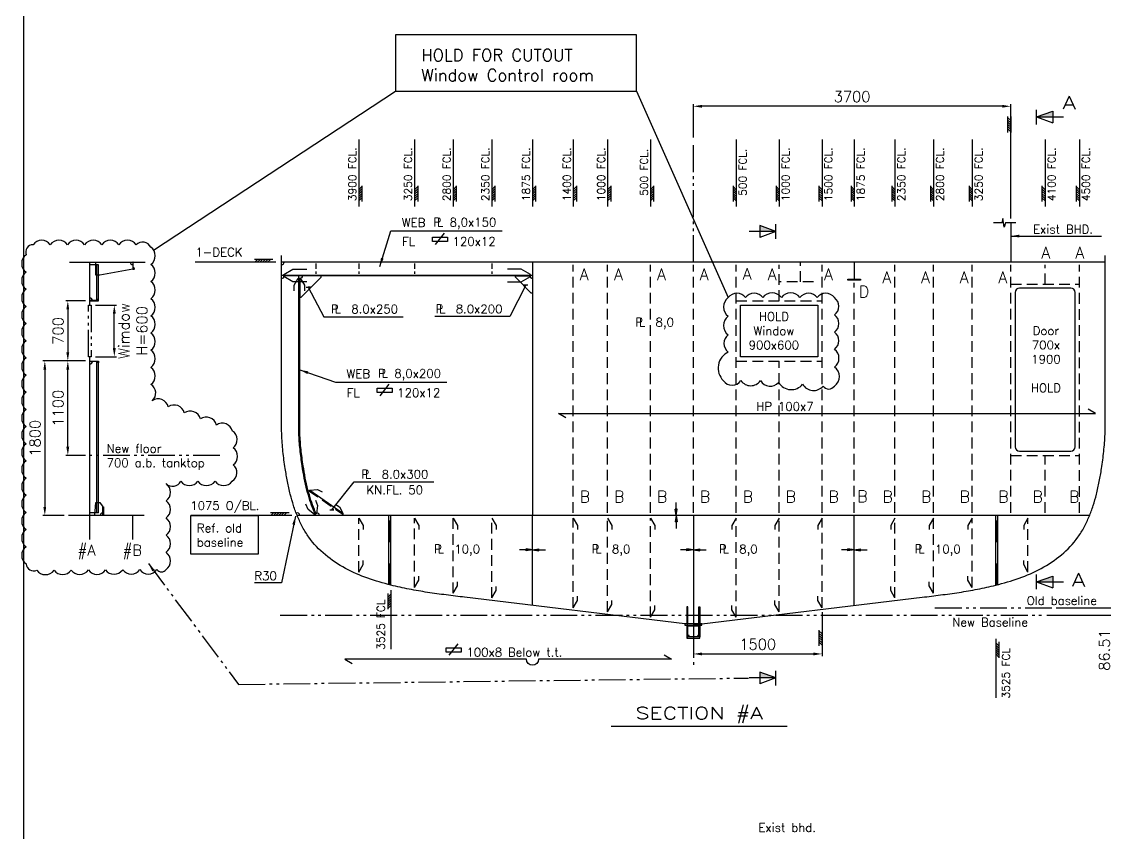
# Model space of a CAD drawing. Extents: x -86245 to 167090, y -69122 to 55245.
# Drawn here: x -22 to 12609, y 14501 to 23957 of the extents above; entities that cross this region are included whole.
import ezdxf
from ezdxf.enums import TextEntityAlignment as Align

# ---------------------------------------------------------------- set-up
doc = ezdxf.new("R2010")
doc.units = 0
doc.header["$LTSCALE"] = 250
for name, pattern in [('DASHED', [0.75, 0.5, -0.25]), ('JERNB', [2, 1, -1]), ('PHANTOM', [2.1, 1.25, -0.2, 0.125, -0.2, 0.125, -0.2]), ('PHANTOM2', [1.25, 0.625, -0.125, 0.125, -0.125, 0.125, -0.125])]:
    doc.linetypes.add(name, pattern=pattern)
doc.layers.get('0').update_dxf_attribs({"linetype": 'CONTINUOUS'})
doc.layers.get('DEFPOINTS').update_dxf_attribs({"linetype": 'CONTINUOUS'})
for name, color, linetype in [('LASTLUKE', 1, 'CONTINUOUS'), ('Ramme', 7, 'CONTINUOUS'), ('S0CO1', 1, 'CONTINUOUS'), ('S0CO2', 2, 'CONTINUOUS'), ('S0CO5', 4, 'CONTINUOUS'), ('S0DA1', 1, 'DASHED'), ('S0DA2', 2, 'DASHED'), ('S0DA3', 3, 'DASHED'), ('S0DIM', 2, 'CONTINUOUS'), ('S0PH1', 1, 'PHANTOM'), ('S0PH2', 2, 'PHANTOM'), ('S0TX2', 2, 'CONTINUOUS'), ('S0TX4', 4, 'CONTINUOUS')]:
    doc.layers.add(name, color=color, linetype=linetype)
doc.styles.add('18', font='romans', dxfattribs={"height": 180})
doc.styles.add('ROMANS', font='romans.shx', dxfattribs={"height": 125})
doc.dimstyles.new('ORGINAL', dxfattribs={"dimscale": 50, "dimtxt": 2, "dimasz": 2, "dimexe": 0.5, "dimexo": 1, "dimgap": 1, "dimtad": 1, "dimdsep": 46, "dimtxsty": 'ROMANS', "dimcen": 0, "dimclrd": 1, "dimclre": 1, "dimclrt": 2, "dimadec": 0, "dimazin": 0, "dimtfac": 1, "dimtmove": 2, "dimatfit": 3, "dimfxl": 1, "dimtvp": 100, "dimtolj": 1, "dimarcsym": 0})
doc.dimstyles.get("Standard").update_dxf_attribs({"dimscale": 50, "dimtxt": 125, "dimasz": 2, "dimexe": 0.5, "dimexo": 1, "dimgap": 1, "dimtad": 1, "dimdsep": 46, "dimtxsty": 'ROMANS', "dimcen": 1.5, "dimclrd": 1, "dimclre": 1, "dimclrt": 2, "dimazin": 2, "dimtfac": 1, "dimtmove": 2, "dimatfit": 3, "dimfxl": 1, "dimtvp": 100, "dimtolj": 1, "dimarcsym": 0})

# ---------------------------------------------------------------- blocks, each defined once
blk = doc.blocks.new('ST10011')
at = {"layer": 'S0CO1'}
for p, q in [((4.24, 0.65), (-0.08, 0.65)), ((0, 0), (0.65, 0.65)), ((0.6, 0), (1.25, 0.65)), ((1.2, 0), (1.85, 0.65)), ((1.8, 0), (2.45, 0.65)), ((2.4, 0), (3.05, 0.65)), ((3, 0), (3.65, 0.65))]:
    blk.add_line(p, q, dxfattribs=at)
blk = doc.blocks.new('ST10005')
at = {"color": 1}
for p, q in [((0, 0), (2, 0.32)), ((0, 0), (2, -0.32)), ((0, 0), (4, 0)), ((2, 0.32), (2, -0.32))]:
    blk.add_line(p, q, dxfattribs=at)
blk.add_solid([(0, 0), (2, 0.32), (0, 0), (2, -0.32)], dxfattribs=at)
blk = doc.blocks.new('A$C60C17CDB')
at = {"layer": 'S0CO1', "yscale": 37.5, "zscale": 37.5, "rotation": 180}
for xscale in [37.5, -37.5]:
    blk.add_blockref('ST10005', (0, 0), dxfattribs=dict(at, xscale=xscale))
blk = doc.blocks.new('*X7')
at = {"color": 0}
for p, q in [((13410, 17177), (13450, 17217)), ((13439, 17177), (13479, 17217)), ((13467, 17177), (13507, 17217)), ((13495, 17177), (13535, 17217)), ((13523, 17177), (13563, 17217)), ((13552, 17177), (13592, 17217))]:
    blk.add_line(p, q, dxfattribs=at)
blk = doc.blocks.new('TYKK')
at = {"layer": 'S0CO1'}
for p, q in [((-2.04, 0.82), (2.04, 0.82)), ((-2.04, 0), (2.04, 0))]:
    blk.add_line(p, q, dxfattribs=at)
at = {"layer": 'S0CO1', "xscale": 0.0204, "yscale": 0.0204, "zscale": 0.0204}
blk.add_blockref('*X7', (-275.41, -350.41), dxfattribs=at)
blk = doc.blocks.new('*D61')
at = {"layer": 'DEFPOINTS', "color": 0, "transparency": 16777216}
for p in [(7807, 22972), (7807, 22557), (11507, 21613)]:
    blk.add_point(p, dxfattribs=at)
at = {"layer": 'S0CO1', "color": 1, "lineweight": -2, "transparency": 16777216}
for p, q in [((7807, 22607), (7807, 22997)), ((11507, 21663), (11507, 22997)), ((11407, 22972), (7907, 22972))]:
    blk.add_line(p, q, dxfattribs=at)
at = {"layer": 'S0CO1', "color": 1, "transparency": 16777216}
for points in [[(7907, 22988), (7907, 22955), (7807, 22972)], [(11407, 22988), (11407, 22955), (11507, 22972)]]:
    blk.add_solid(points, dxfattribs=at)
at = {"layer": 'S0CO1', "color": 2, "transparency": 16777216, "insert": (9657, 23084), "char_height": 125, "attachment_point": 5, "style": 'ROMANS'}
blk.add_mtext('\\A1;3700', dxfattribs=at)
blk = doc.blocks.new('PLDIM2')
at = {"layer": 'S0TX2', "style": 'ROMANS'}
for s, p in [('P', (-19, 0)), ('L', (23, 0))]:
    blk.add_text(s, height=100, dxfattribs=at).set_placement(p)
blk.add_attdef('XX.X', (168, -1), '', height=100, dxfattribs=at)
blk = doc.blocks.new('asdasd')
at = {"layer": 'S0TX2', "color": 1}
for p, q in [((-2190, -380), (-2190, -245)), ((-2190, -245), (-1718, -245)), ((-2097, -477), (-1815, -119)), ((-1718, -245), (-1718, -380)), ((-1718, -380), (-2190, -380))]:
    blk.add_line(p, q, dxfattribs=at)
at = {"layer": 'S0TX2', "style": 'ROMANS'}
for s, p in [('WEB', (-2784, 210)), ('FL', (-2943, -388))]:
    blk.add_text(s, height=270, dxfattribs=at).set_placement(p, align=Align.MIDDLE)
for s, p in [('P', (-2160, 91)), ('L', (-2047, 91))]:
    blk.add_text(s, height=270, dxfattribs=at).set_placement(p)
for tag, p in [('XX.X', (-1654, 86)), ('FL.ST.', (-1559, -518))]:
    blk.add_attdef(tag, p, '', height=270, dxfattribs=at)
blk = doc.blocks.new('FLST-2')
at = {"layer": 'S0TX2', "color": 1}
for p, q in [((-256, 101), (-256, 151)), ((-256, 151), (-81, 151)), ((-222, 65), (-117, 198)), ((-81, 151), (-81, 101)), ((-81, 101), (-256, 101))]:
    blk.add_line(p, q, dxfattribs=at)
at = {"layer": 'S0TX2', "style": 'ROMANS'}
blk.add_attdef('FL.ST', (-20, 50), '', height=100, dxfattribs=at)
blk = doc.blocks.new('LLL')
at = {"layer": 'S0PH2'}
for p, q in [((42, 113), (42, 431)), ((110, 301), (-27, 301)), ((42, 113), (-27, 301)), ((42, 113), (110, 301)), ((-44, 113), (127, 113))]:
    blk.add_line(p, q, dxfattribs=at)
blk.add_solid([(110, 301), (42, 113), (110, 301), (42, 301)], dxfattribs=at)
blk = doc.blocks.new('KJØL')
at = {"layer": 'S0CO1'}
blk.add_line((-65, -20), (65, -20), dxfattribs=at)
for points in [[(-75, 0), (-65, 0), (-65, 200), (-75, 200)], [(75, 0), (65, 0), (65, 200), (75, 200)]]:
    blk.add_lwpolyline(points, close=True, dxfattribs=at)
for centre, start, end in [((-65, -150), 0, 90), ((65, -150), 90, 180)]:
    blk.add_arc(centre, 20, start, end, dxfattribs=at)
at = {"layer": 'S0CO2'}
for points in [[(-100, -15), (100, -15), (100, 0), (-100, 0)], [(-75, -150), (-65, -150), (-65, -15), (-75, -15)], [(75, -150), (65, -150), (65, -15), (75, -15)], [(-75, -165), (75, -165), (75, -150), (-75, -150)]]:
    blk.add_lwpolyline(points, close=True, dxfattribs=at)
blk = doc.blocks.new('HP80x7')
at = {"color": 0, "linetype": 'ByBlock'}
blk.add_lwpolyline([(17, -80, 0.773344), (19, -73), (8, -66, -0.267949), (6, -63), (6, 0), (0, 0), (0, -80), (17, -80)], format="xyb", dxfattribs=at)
blk = doc.blocks.new('*D90')
at = {"layer": 'DEFPOINTS', "color": 0, "transparency": 16777216}
for p in [(516, 20004), (773, 20004), (773, 18904)]:
    blk.add_point(p, dxfattribs=at)
at = {"layer": 'S0CO1', "color": 1, "lineweight": -2, "transparency": 16777216}
for p, q in [((723, 20004), (491, 20004)), ((516, 19004), (516, 19904)), ((723, 18904), (491, 18904))]:
    blk.add_line(p, q, dxfattribs=at)
at = {"layer": 'S0CO1', "color": 1, "transparency": 16777216}
for points in [[(499, 19904), (532, 19904), (516, 20004)], [(499, 19004), (532, 19004), (516, 18904)]]:
    blk.add_solid(points, dxfattribs=at)
at = {"layer": 'S0CO1', "color": 2, "transparency": 16777216, "insert": (403, 19454), "char_height": 125, "attachment_point": 5, "rotation": 90, "style": 'ROMANS'}
blk.add_mtext('\\A1;1100', dxfattribs=at)
blk = doc.blocks.new('A$C3B16171B')
at = {"color": 0, "linetype": 'ByBlock'}
blk.add_lwpolyline([(100, -17, -0.773344), (93, -19), (86, -8, 0.267949), (83, -6), (0, -6), (0, 0), (100, 0), (100, -17)], format="xyb", dxfattribs=at)
blk = doc.blocks.new('*D92')
at = {"layer": 'DEFPOINTS', "color": 0, "transparency": 16777216}
for p in [(773, 20704), (516, 20004), (773, 20004)]:
    blk.add_point(p, dxfattribs=at)
at = {"layer": 'S0CO1', "color": 1, "lineweight": -2, "transparency": 16777216}
for p, q in [((723, 20704), (491, 20704)), ((516, 20604), (516, 20104)), ((723, 20004), (491, 20004))]:
    blk.add_line(p, q, dxfattribs=at)
at = {"layer": 'S0CO1', "color": 1, "transparency": 16777216}
for points in [[(499, 20604), (532, 20604), (516, 20704)], [(499, 20104), (532, 20104), (516, 20004)]]:
    blk.add_solid(points, dxfattribs=at)
at = {"layer": 'S0CO1', "color": 2, "transparency": 16777216, "insert": (403, 20354), "char_height": 125, "attachment_point": 5, "rotation": 90, "style": 'ROMANS'}
blk.add_mtext('\\A1;700', dxfattribs=at)
blk = doc.blocks.new('*D93')
at = {"layer": 'DEFPOINTS', "color": 0, "transparency": 16777216}
for p in [(607, 20004), (248, 18204), (523, 18204)]:
    blk.add_point(p, dxfattribs=at)
at = {"layer": 'S0CO1', "color": 1, "lineweight": -2, "transparency": 16777216}
for p, q in [((557, 20004), (223, 20004)), ((248, 19904), (248, 18304)), ((473, 18204), (223, 18204))]:
    blk.add_line(p, q, dxfattribs=at)
at = {"layer": 'S0CO1', "color": 1, "transparency": 16777216}
for points in [[(231, 19904), (264, 19904), (248, 20004)], [(231, 18304), (264, 18304), (248, 18204)]]:
    blk.add_solid(points, dxfattribs=at)
at = {"layer": 'S0CO1', "color": 2, "transparency": 16777216, "insert": (135, 19104), "char_height": 125, "attachment_point": 5, "rotation": 90, "style": 'ROMANS'}
blk.add_mtext('\\A1;1800', dxfattribs=at)
blk = doc.blocks.new('*D94')
at = {"layer": 'DEFPOINTS', "color": 0, "transparency": 16777216}
for p in [(788, 20654), (1058, 20654), (788, 20054)]:
    blk.add_point(p, dxfattribs=at)
at = {"layer": 'S0CO1', "color": 1, "lineweight": -2, "transparency": 16777216}
for p, q in [((838, 20654), (1083, 20654)), ((1058, 20154), (1058, 20554)), ((838, 20054), (1083, 20054))]:
    blk.add_line(p, q, dxfattribs=at)
at = {"layer": 'S0CO1', "color": 1, "transparency": 16777216}
for points in [[(1041, 20554), (1075, 20554), (1058, 20654)], [(1041, 20154), (1075, 20154), (1058, 20054)]]:
    blk.add_solid(points, dxfattribs=at)
at = {"layer": 'S0CO1', "color": 2, "transparency": 16777216, "insert": (1275, 20354), "char_height": 125, "attachment_point": 5, "rotation": 90, "style": 'ROMANS'}
blk.add_mtext('\\A1;Wimdow\\PH=600', dxfattribs=at)
blk = doc.blocks.new('*D97')
at = {"layer": 'DEFPOINTS', "color": 0, "transparency": 16777216}
for p in [(11995, 17129), (11876, 17042), (12735, 17042)]:
    blk.add_point(p, dxfattribs=at)
at = {"layer": 'S0CO1', "color": 1, "lineweight": -2, "transparency": 16777216}
for p, q in [((12735, 17229), (12735, 17329)), ((12045, 17129), (12760, 17129)), ((12735, 17129), (12735, 17042)), ((11926, 17042), (12760, 17042)), ((12735, 16942), (12735, 16842))]:
    blk.add_line(p, q, dxfattribs=at)
at = {"layer": 'S0CO1', "color": 1, "transparency": 16777216}
for points in [[(12719, 17229), (12752, 17229), (12735, 17129)], [(12719, 16942), (12752, 16942), (12735, 17042)]]:
    blk.add_solid(points, dxfattribs=at)
at = {"layer": 'S0CO1', "color": 2, "transparency": 16777216, "insert": (12599, 16636), "char_height": 125, "attachment_point": 5, "rotation": 90, "style": 'ROMANS'}
blk.add_mtext('\\A1;86.51', dxfattribs=at)
blk = doc.blocks.new('*D123')
at = {"layer": 'DEFPOINTS', "color": 0, "transparency": 16777216}
for p in [(13204, 21156), (12407, 17042), (13157, 17042)]:
    blk.add_point(p, dxfattribs=at)
at = {"layer": 'S0CO1', "color": 1, "lineweight": -2, "transparency": 16777216}
for p, q in [((13154, 21156), (13132, 21156)), ((13157, 21056), (13157, 17142)), ((12457, 17042), (13182, 17042))]:
    blk.add_line(p, q, dxfattribs=at)
at = {"layer": 'S0CO1', "color": 1, "transparency": 16777216}
for points in [[(13140, 21056), (13173, 21056), (13157, 21156)], [(13140, 17142), (13173, 17142), (13157, 17042)]]:
    blk.add_solid(points, dxfattribs=at)
at = {"layer": 'S0CO1', "color": 2, "transparency": 16777216, "insert": (13044, 19099), "char_height": 125, "attachment_point": 5, "rotation": 90, "style": 'ROMANS'}
blk.add_mtext('\\A1;4113.5', dxfattribs=at)
blk = doc.blocks.new('*D134')
at = {"layer": 'DEFPOINTS', "color": 0, "transparency": 16777216}
for p in [(9307, 17128), (7807, 16681), (9307, 16591)]:
    blk.add_point(p, dxfattribs=at)
at = {"layer": 'S0CO1', "color": 1, "lineweight": -2, "transparency": 16777216}
for p, q in [((9307, 17078), (9307, 16566)), ((7807, 16631), (7807, 16566)), ((7907, 16591), (9207, 16591))]:
    blk.add_line(p, q, dxfattribs=at)
at = {"layer": 'S0CO1', "color": 1, "transparency": 16777216}
for points in [[(7907, 16607), (7907, 16574), (7807, 16591)], [(9207, 16607), (9207, 16574), (9307, 16591)]]:
    blk.add_solid(points, dxfattribs=at)
at = {"layer": 'S0CO1', "color": 2, "transparency": 16777216, "insert": (8557, 16703), "char_height": 125, "attachment_point": 5, "style": 'ROMANS'}
blk.add_mtext('\\A1;1500', dxfattribs=at)

msp = doc.modelspace()

# ---------------------------------------------------------------- linework, layer by layer
msp.add_lwpolyline([(4335.351, 23147.989), (7145.53, 23147.989), (7145.53, 23805.486), (4335.351, 23805.486)], close=True)
msp.add_lwpolyline([(1516.479, 21294.747), (4335.351, 23147.989), (7145.53, 23147.989), (8214.444, 20741.924)])
msp.add_lwpolyline([(1661.095, 17574.812, 0.52056705), (1661.095, 17774.812, 0.52056705), (1661.095, 17974.812, 0.52056705), (1661.095, 18174.812, 0.52056705), (1661.095, 18374.812, 0.52056705), (1661.095, 18574.812, 0.52056705), (1832.004, 18603.903, 0.52056705), (2032.004, 18603.903, 0.52056705), (2232.004, 18603.903, 0.52056705), (2432.004, 18603.903, 0.52056705), (2443.033, 18792.874, 0.52056705), (2443.033, 18992.874, 0.52056705), (2434.938, 19187.284, 0.52056705), (2247.908, 19258.134, 0.52056705), (2060.878, 19328.984, 0.52056705), (1873.848, 19399.834, 0.52056705), (1686.818, 19470.684, 0.52056705), (1499.788, 19541.534, 0.52056705), (1483.03, 19729.963, 0.52056705), (1483.03, 19929.963, 0.52056705), (1483.03, 20129.963, 0.52056705), (1483.03, 20329.963, 0.52056705), (1483.03, 20529.963, 0.52056705), (1483.03, 20729.963, 0.52056705), (1483.03, 20929.963, 0.52056705), (1483.03, 21129.963, 0.52056705), (1483.03, 21329.963, 0.52056705), (1311.531, 21358.464, 0.52056705), (1111.531, 21358.464, 0.52056705), (911.531, 21358.464, 0.52056705), (711.531, 21358.464, 0.52056705), (511.531, 21358.464, 0.52056705), (311.531, 21358.464, 0.52056705), (111.531, 21358.464, 0.52056705), (30.057, 21239.938, 0.52056705), (30.057, 21039.938, 0.52056705), (30.057, 20839.938, 0.52056705), (30.057, 20639.938, 0.52056705), (30.057, 20439.938, 0.52056705), (30.057, 20239.938, 0.52056705), (30.057, 20039.938, 0.52056705), (30.057, 19839.938, 0.52056705), (30.057, 19639.938, 0.52056705), (30.057, 19439.938, 0.52056705), (30.057, 19239.938, 0.52056705), (30.057, 19039.938, 0.52056705), (30.057, 18839.938, 0.52056705), (30.057, 18639.938, 0.52056705), (30.057, 18439.938, 0.52056705), (30.057, 18239.938, 0.52056705), (30.057, 18039.938, 0.52056705), (30.057, 17839.938, 0.52056705), (30.057, 17639.938, 0.52056705), (155.232, 17565.859, 0.52056705), (355.228, 17567.048, 0.52056705), (555.225, 17568.237, 0.52056705), (755.221, 17569.426, 0.52056705), (955.217, 17570.615, 0.52056705), (1155.214, 17571.804, 0.52056705), (1355.21, 17572.993, 0.52056705), (1555.207, 17574.182, 0.52056705), (1661.095, 17574.812, 0.52056705)], format="xyb")
msp.add_lwpolyline([(8156.309, 19775.351, 0.52056705), (8362.423, 19775.351, 0.52056705), (8362.423, 19775.351, 0.52056705), (8589.676, 19775.351, 0.52056705), (8589.676, 19775.351, 0.52056705), (8801.075, 19754.224, 0.52056705), (8801.075, 19754.224, 0.52056705), (9081.178, 19733.096, 0.52056705), (9081.178, 19733.096, 0.52056705), (9319.001, 19711.969, 0.52056705), (9319.001, 19711.969, 0.52056705), (9451.125, 19711.969, 0.52056705), (9451.125, 19933.805, 0.52056705), (9451.125, 19933.805, 0.52056705), (9451.125, 20139.796, 0.52056705), (9451.125, 20139.796, 0.52056705), (9451.125, 20340.505, 0.52056705), (9451.125, 20340.505, 0.52056705), (9451.125, 20541.214, 0.52056705), (9451.125, 20541.214, 0.52056705), (9451.125, 20741.924, 0.52056705), (9451.125, 20741.924, 0.52056705), (9250.297, 20741.924, 0.52056705), (9250.297, 20741.924, 0.52056705), (9049.468, 20741.924, 0.52056705), (9049.468, 20741.924, 0.52056705), (8832.784, 20741.924, 0.52056705), (8832.784, 20741.924, 0.52056705), (8616.101, 20741.924, 0.52056705), (8616.101, 20741.924, 0.52056705), (8415.272, 20741.924, 0.52056705), (8415.272, 20741.924, 0.52056705), (8214.444, 20741.924, 0.52056705), (8214.444, 20741.924, 0.52056705), (8214.444, 20525.369, 0.52056705), (8214.444, 20525.369, 0.52056705), (8214.444, 20308.815, 0.52056705), (8214.444, 20308.815, 0.52056705), (8214.444, 20108.105, 0.52056705), (8214.444, 20108.105, 0.52056705)], format="xyb", close=True)
at = {"layer": 'Ramme', "color": 6}
msp.add_lwpolyline([(0, 0), (41450, 0), (41450, 29100), (0, 29100)], close=True, dxfattribs=at)
at = {"layer": 'S0CO1'}
for p, q in [((872.531, 21125.73), (772.531, 21125.73)), ((842.531, 21125.73), (842.531, 21155.73)), ((3007.274, 21005.73), (5932.274, 21005.73)), ((5907.274, 20995.73), (3032.274, 20995.73)), ((3335.886, 18497.628), (3720.798, 18229.281)), ((872.531, 18233.739), (772.531, 18233.739)), ((4258.274, 17397.751), (4258.274, 18203.739)), ((4282.274, 17391.676), (4282.274, 18203.739)), ((11332.274, 17391.676), (11332.274, 18203.739)), ((11356.274, 17397.751), (11356.274, 18203.739))]:
    msp.add_line(p, q, dxfattribs=at)
at = {"layer": 'S0CO1', "color": 3, "linetype": 'JERNB'}
for p, q in [((4270.274, 17394.688), (4270.274, 18203.739)), ((11344.274, 17394.688), (11344.274, 18203.739))]:
    msp.add_line(p, q, dxfattribs=at)
at = {"layer": 'S0CO1'}
for points in [[(871.616, 21005.73), (842.531, 21005.73), (842.531, 21125.73)], [(1272.531, 21075.73), (887.531, 21005.73), (872.531, 21005.73)], [(3153.28, 20821.111), (3153.277, 20888.454), (3200.774, 20970.729), (3225.774, 20970.73), (3273.277, 20888.459), (3273.28, 20821.116)], [(3319.212, 18486.016), (3335.886, 18497.628), (3426.894, 18505.68), (3479.803, 18481.299)], [(3401.532, 18382.258), (3427.638, 18320.18), (3415.746, 18225.928), (3392.701, 18216.236), (3317.022, 18273.662), (3290.916, 18335.739)], [(3641.455, 18330.883), (3681.136, 18306.024), (3720.798, 18229.281), (3720.798, 18203.739)], [(3907.274, 18173.739), (3957.274, 18087.136), (3957.274, 18038.979)], [(4557.274, 18173.739), (4607.274, 18087.136), (4607.274, 18038.979)], [(5007.274, 18173.739), (5057.274, 18087.136), (5057.274, 18038.979)], [(5457.274, 18173.739), (5507.274, 18087.136), (5507.274, 18038.979)], [(6407.274, 18173.739), (6457.274, 18087.136), (6457.274, 18038.979)], [(6807.274, 18173.739), (6857.274, 18087.136), (6857.274, 18038.979)], [(7307.274, 18173.739), (7357.274, 18087.136), (7357.274, 18038.979)], [(8307.274, 18173.739), (8257.274, 18087.136), (8257.274, 18038.979)], [(8807.274, 18173.739), (8757.274, 18087.136), (8757.274, 18038.979)], [(9307.274, 18173.739), (9257.274, 18087.136), (9257.274, 18038.979)], [(10157.274, 18173.739), (10107.274, 18087.136), (10107.274, 18038.979)], [(10607.274, 18173.739), (10557.274, 18087.136), (10557.274, 18038.979)], [(11057.274, 18173.739), (11007.274, 18087.136), (11007.274, 18038.979)], [(11707.274, 18173.739), (11657.274, 18087.136), (11657.274, 18038.979)], [(3907.274, 17545.207), (3957.274, 17631.809), (3957.274, 17679.967)], [(11707.274, 17545.207), (11657.274, 17631.809), (11657.274, 17679.967)], [(4557.274, 17363.974), (4607.274, 17450.577), (4607.274, 17498.734)], [(5007.274, 17297.787), (5057.274, 17384.39), (5057.274, 17432.548)], [(10607.274, 17297.787), (10557.274, 17384.39), (10557.274, 17432.548)], [(11057.274, 17363.974), (11007.274, 17450.577), (11007.274, 17498.734)], [(5457.274, 17243.001), (5507.274, 17329.603), (5507.274, 17377.761)], [(10157.274, 17243.001), (10107.274, 17329.603), (10107.274, 17377.761)], [(6407.274, 17127.893), (6457.274, 17214.496), (6457.274, 17262.653)], [(6807.274, 17079.427), (6857.274, 17166.029), (6857.274, 17214.187)], [(8807.274, 17079.427), (8757.274, 17166.029), (8757.274, 17214.187)], [(9307.274, 17127.893), (9257.274, 17214.496), (9257.274, 17262.653)], [(7307.274, 17018.843), (7357.274, 17105.446), (7357.274, 17153.604)], [(8307.274, 17018.843), (8257.274, 17105.446), (8257.274, 17153.604)]]:
    msp.add_lwpolyline(points, dxfattribs=at)
at = {"layer": 'S0CO1', "flags": 128}
for points in [[(852.531, 20709.739), (852.531, 21125.73)], [(872.531, 20720.678), (872.531, 21125.73)], [(852.531, 18233.739), (852.531, 19997.739)], [(872.531, 18233.739), (872.531, 19986.799)]]:
    msp.add_lwpolyline(points, dxfattribs=at)
at = {"layer": 'S0CO1'}
for points in [[(3407.428, 18203.739, -0.014992095), (3378.581, 18267.609, -0.021649), (3337.459, 18379.934, -0.014929), (3303.184, 18500.129, -0.014426), (3272.447, 18638.171, -0.009034), (3247.479, 18781.749, -0.011788), (3222.527, 18971.804, -0.017592), (3209.112, 19158.368, -0.005806), (3207.672, 19215.96, -0.003349), (3207.274, 19275.536), (3207.273, 20995.73)], [(3411.045, 18223.951, -0.011409497), (3389.66, 18272.218, -0.021649), (3348.896, 18383.568, -0.014929), (3314.817, 18503.074, -0.014426), (3284.23, 18640.44, -0.009034), (3259.337, 18783.591, -0.011788), (3234.459, 18973.085, -0.017592), (3221.104, 19158.807, -0.005806), (3219.671, 19216.12, -0.003349), (3219.274, 19275.535), (3219.273, 20970.729)], [(832.529, 18203.739), (842.529, 18353.739), (887.529, 18353.739), (922.531, 18303.739), (922.531, 18233.739, 0.414213562), (892.531, 18203.739)]]:
    msp.add_lwpolyline(points, format="xyb", dxfattribs=at)
for points in [[(3219.274, 20965.73), (3219.274, 20745.73), (3234.274, 20745.73), (3469.274, 20980.73), (3469.274, 20995.73), (3249.274, 20995.73, -0.414213536)], [(5932.274, 20965.73), (5932.274, 20795.73), (5917.274, 20795.73), (5732.274, 20980.73), (5732.274, 20995.73), (5902.274, 20995.73, 0.414213562)], [(11607.274, 18953.739), (12207.274, 18953.739, 0.414213562), (12257.274, 19003.739), (12257.274, 20803.739, 0.414213562), (12207.274, 20853.739), (11607.274, 20853.739, 0.414213562), (11557.274, 20803.739), (11557.274, 19003.739, 0.414213562)]]:
    msp.add_lwpolyline(points, format="xyb", close=True, dxfattribs=at)
for points in [[(9257.274, 20053.739), (8357.274, 20053.739), (8357.274, 20653.739), (9257.274, 20653.739)], [(922.531, 18203.739), (922.531, 18303.739), (930.531, 18303.739), (930.531, 18203.739)], [(2734.808, 17754.789), (1950.907, 17754.789), (1950.907, 18203.739), (2734.808, 18203.739)]]:
    msp.add_lwpolyline(points, close=True, dxfattribs=at)
for centre, radius, start, end in [((1272.531, 21155.73), 30, 180, 270), ((3007.274, 21155.73), 30, 270.0000051, 0), ((3007.274, 20995.73), 30, 270.0000051, 0), ((772.531, 20709.739), 30, 0, 90), ((772.531, 19997.739), 30, 270, 0), ((3188.603, 18203.739), 30, 0, 120.0348415), ((3420.798, 18203.739), 29.562, 359.3688969, 115.5825125)]:
    msp.add_arc(centre, radius, start, end, dxfattribs=at)
at = {"layer": 'S0CO2'}
msp.add_lwpolyline([(9757.274, 20945.73), (9607.274, 20945.73), (9607.274, 20955.73), (9757.274, 20955.73)], close=True, dxfattribs=at)
at = {"layer": 'S0CO5'}
for p, q in [((11507.274, 21613.409), (11507.274, 21155.73)), ((537.275, 21155.73), (1418.94, 21155.73)), ((772.531, 20653.739), (772.531, 21155.73)), ((12607.274, 21155.73), (3007.274, 21155.73)), ((5932.274, 21155.73), (5932.274, 18203.739)), ((9682.274, 21155.73), (9682.274, 20955.73)), ((772.531, 18203.739), (772.531, 20053.739)), ((1404.205, 18203.739), (522.531, 18203.739)), ((772.531, 17923.977), (772.531, 18203.739)), ((1272.531, 17923.977), (1272.531, 18203.739)), ((12425.945, 18203.739), (3188.603, 18203.739)), ((5932.274, 17155.228), (5932.274, 18203.739)), ((7807.274, 18203.739), (7807.274, 16940.148)), ((9682.274, 17155.228), (9682.274, 18203.739))]:
    msp.add_line(p, q, dxfattribs=at)
for points in [[(7807.274, 16940.148), (7707.274, 16940.158), (5141.446, 17251.049, -0.001458), (4925.31, 17277.88, -0.006458), (4709.626, 17308.13, -0.008954), (4494.994, 17345.009, -0.013947), (4282.274, 17391.676, -0.023093), (4011.185, 17472.582, -0.039936), (3752.413, 17586.916, -0.04832), (3518.068, 17744.65, -0.065241), (3325.204, 17951.049, -0.031746), (3252.755, 18067.19, -0.025015), (3193.923, 18190.788, -0.021649), (3146.85, 18319.37, -0.014929), (3109.3, 18451.049, -0.014426), (3076.055, 18600.352, -0.009034), (3049.849, 18751.049, -0.011788), (3023.67, 18950.452, -0.017592), (3009.246, 19151.049, -0.005806), (3007.69, 19213.284, -0.003349), (3007.274, 19275.537), (3007.273, 21233.49)], [(7807.274, 16940.148), (7907.274, 16940.158), (10473.102, 17251.049, 0.001458), (10689.238, 17277.88, 0.006458), (10904.922, 17308.13, 0.008954), (11119.554, 17345.009, 0.013947), (11332.274, 17391.676, 0.023093), (11603.363, 17472.582, 0.039936), (11862.135, 17586.916, 0.04832), (12096.479, 17744.65, 0.065241), (12289.344, 17951.049, 0.031746), (12361.792, 18067.19, 0.025015), (12420.624, 18190.788, 0.021649), (12467.698, 18319.37, 0.014929), (12505.248, 18451.049, 0.014426), (12538.493, 18600.352, 0.009034), (12564.699, 18751.049, 0.011788), (12590.877, 18950.452, 0.017592), (12605.302, 19151.049, 0.005806), (12606.857, 19213.284, 0.003349), (12607.274, 19275.537), (12607.274, 21233.49)]]:
    msp.add_lwpolyline(points, format="xyb", dxfattribs=at)
at = {"layer": 'S0DA1'}
msp.add_line((3326.522, 18491.107), (3720.798, 18219.054), dxfattribs=at)
at = {"layer": 'S0DA2', "ltscale": 0.5}
for p, q in [((3407.274, 21140.73), (3407.274, 21020.73)), ((3907.274, 21140.73), (3907.274, 21020.73)), ((4557.274, 21140.73), (4557.274, 21020.73)), ((5457.274, 21140.73), (5457.274, 21020.73))]:
    msp.add_line(p, q, dxfattribs=at)
at = {"layer": 'S0DA2'}
for p, q in [((6407.274, 18235.73), (6407.274, 21125.73)), ((6807.274, 18235.73), (6807.274, 21125.73)), ((7307.274, 18235.73), (7307.274, 21125.73)), ((7807.274, 18235.73), (7807.274, 21125.73)), ((8307.274, 18235.73), (8307.274, 21125.73)), ((8807.274, 20703.739), (8807.274, 21125.73)), ((9307.274, 18235.73), (9307.274, 21125.73)), ((10157.274, 18235.73), (10157.274, 21125.73)), ((10607.274, 18235.73), (10607.274, 21125.73)), ((11057.274, 18235.73), (11057.274, 21125.73)), ((11507.274, 18235.73), (11507.274, 21125.73)), ((11907.274, 20897.296), (11907.274, 21125.73)), ((12307.274, 18233.739), (12307.274, 21125.73)), ((9207.274, 20925.729), (8807.274, 20925.729)), ((9682.274, 18235.73), (9682.274, 20915.73)), ((11507.274, 20897.296), (12307.274, 20897.296)), ((8307.274, 20703.739), (9307.274, 20703.739)), ((8307.274, 20003.739), (9307.274, 20003.739)), ((8807.274, 18235.73), (8807.274, 20003.739)), ((11507.274, 18903.739), (12307.274, 18903.739)), ((11907.274, 18235.73), (11907.274, 18903.739)), ((3907.274, 17545.207), (3907.274, 18173.739)), ((4557.274, 17363.974), (4557.274, 18173.739)), ((5007.274, 17297.787), (5007.274, 18173.739)), ((5457.274, 17243.001), (5457.274, 18173.739)), ((6407.274, 17127.893), (6407.274, 18173.739)), ((6807.274, 17079.427), (6807.274, 18173.739)), ((7307.274, 17018.843), (7307.274, 18173.739)), ((8307.274, 17018.843), (8307.274, 18173.739)), ((8807.274, 17079.427), (8807.274, 18173.739)), ((9307.274, 17127.893), (9307.274, 18173.739)), ((10157.274, 17243.001), (10157.274, 18173.739)), ((10607.274, 17297.787), (10607.274, 18173.739)), ((11057.274, 17363.974), (11057.274, 18173.739)), ((11707.274, 17545.207), (11707.274, 18173.739))]:
    msp.add_line(p, q, dxfattribs=at)
at = {"layer": 'S0DA3'}
msp.add_line((9057.274, 20925.729), (9057.274, 21155.73), dxfattribs=at)
at = {"layer": 'S0DIM', "color": 1}
for p, q in [((3907.274, 22584.103), (3907.274, 21805.126)), ((4557.274, 22584.103), (4557.274, 21805.126)), ((5007.274, 22584.103), (5007.274, 21805.126)), ((5457.274, 22584.103), (5457.274, 21805.126)), ((5932.274, 22584.103), (5932.274, 21805.126)), ((6407.274, 22584.103), (6407.274, 21805.126)), ((6807.274, 22584.103), (6807.274, 21805.126)), ((7307.274, 22584.103), (7307.274, 21805.126)), ((8307.274, 22584.103), (8307.274, 21805.126)), ((8807.274, 22584.103), (8807.274, 21805.126)), ((9307.274, 22584.103), (9307.274, 21805.126)), ((9682.274, 22584.103), (9682.274, 21805.126)), ((10157.274, 22584.103), (10157.274, 21805.126)), ((10607.274, 22584.103), (10607.274, 21805.126)), ((11057.274, 22584.103), (11057.274, 21805.126)), ((11907.274, 22584.103), (11907.274, 21805.126)), ((12307.274, 22584.103), (12307.274, 21805.126)), ((4282.274, 17333.211), (4282.274, 16645.819)), ((11332.274, 16767.999), (11332.274, 16080.607))]:
    msp.add_line(p, q, dxfattribs=at)
for points in [[(2939.338, 21155.73), (1998.56, 21155.73)], [(3127.457, 18203.739), (1950.907, 18203.739)]]:
    msp.add_lwpolyline(points, dxfattribs=at)
at = {"layer": 'S0PH1'}
for p, q in [((7807.274, 21155.73), (7807.274, 22556.674)), ((10623.328, 17128.739), (12778.251, 17128.739)), ((2991.851, 17042.234), (11876.414, 17042.234)), ((7807.274, 16940.148), (7807.274, 16422.767))]:
    msp.add_line(p, q, dxfattribs=at)
at = {"layer": 'S0PH1', "linetype": 'PHANTOM2'}
msp.add_lwpolyline([(11567.196, 21613.409), (11447.352, 21613.409), (11430.084, 21561.894), (11414.082, 21664.924), (11402.744, 21613.409), (11305.554, 21613.409)], dxfattribs=at)
at = {"layer": 'S0PH1'}
for points in [[(3300.572, 20925.73), (3140.527, 20925.73), (3032.274, 20988.23), (3032.274, 21013.23), (3140.527, 21075.73), (3300.572, 21075.73)], [(5638.975, 20925.73), (5799.021, 20925.73), (5907.274, 20988.23), (5907.274, 21013.23), (5799.021, 21075.73), (5638.975, 21075.73)]]:
    msp.add_lwpolyline(points, dxfattribs=at)
msp.add_lwpolyline([(787.531, 20053.739), (757.531, 20053.739), (757.531, 20653.739), (787.531, 20653.739)], close=True, dxfattribs=at)
at = {"layer": 'S0PH2', "color": 6}
msp.add_line((2288.935, 18903.739), (772.531, 18903.739), dxfattribs=at)
at = {"layer": 'S0TX2', "color": 1}
msp.add_line((6850.353, 15750.615), (8899.144, 15750.615), dxfattribs=at)
for points in [[(3295.007, 20865.903), (3343.315, 20865.903), (3318.315, 20865.903), (3498.501, 20520.027), (4426.174, 20520.027)], [(5876.731, 20887.145), (5828.423, 20887.145), (5853.423, 20887.145), (5669.732, 20521.246), (4793.46, 20521.246)], [(6321.971, 19341.051), (6235.369, 19391.051), (12496.391, 19391.051), (12409.788, 19441.051)], [(3568.379, 18270.446), (3616.687, 18270.446), (3591.687, 18270.446), (3852.923, 18594.977), (4780.596, 18594.977)]]:
    msp.add_lwpolyline(points, dxfattribs=at)
msp.add_lwpolyline([(7466.092, 16579.293), (7552.694, 16529.293), (6003.47, 16529.293, -1), (5861.078, 16529.293), (3744.713, 16529.293), (3831.316, 16479.293)], format="xyb", dxfattribs=at)

# ---------------------------------------------------------------- block references
at = {"layer": 'S0CO1', "xscale": -1, "rotation": 270}
for p in [(11694.522, 22805.052), (11694.522, 17388.761)]:
    msp.add_blockref('LLL', p, dxfattribs=at)
at = {"layer": 'S0CO1', "xscale": 0.3703702999991947, "yscale": 0.3703702999991947, "zscale": 0.3703702999991947}
for p, values in [((5578.282, 21538.518), {'XX.X': '8,0x150', 'FL.ST.': '120x12'}), ((4933.282, 19776.191), {'XX.X': '8,0x200', 'FL.ST.': '120x12'})]:
    msp.add_blockref('asdasd', p, dxfattribs=at).add_auto_attribs(values)
at = {"layer": 'S0CO1'}
for name, p, rotation in [('LLL', (8882.276, 21471.715), 90.00000000000003), ('A$C60C17CDB', (7606.967, 18203.739), 90), ('LLL', (8882.276, 16268.457), 90.00000000000003)]:
    msp.add_blockref(name, p, dxfattribs=dict(at, rotation=rotation))
for name, p in [('A$C60C17CDB', (5932.274, 17803.123)), ('A$C60C17CDB', (7807.274, 17803.123)), ('A$C60C17CDB', (9682.274, 17803.123)), ('KJØL', (7807.274, 16940.148))]:
    msp.add_blockref(name, p, dxfattribs=at)
at = {"layer": 'S0CO2'}
for name, p in [('HP80x7', (1272.531, 21155.73)), ('A$C3B16171B', (772.531, 20003.739))]:
    msp.add_blockref(name, p, dxfattribs=at)
at = {"layer": 'S0CO2', "xscale": -1, "rotation": 180}
msp.add_blockref('A$C3B16171B', (772.531, 20703.739), dxfattribs=at)
at = {"layer": 'S0DIM', "extrusion": (0, 0, -1), "yscale": 45, "zscale": -45}
for p, xscale, rotation in [((-11470.554, 22759.092), -45, 90), ((-3943.994, 21952.374), 45, 270), ((-4593.994, 21952.374), 45, 270), ((-5043.994, 21952.374), 45, 270), ((-5493.994, 21952.374), 45, 270), ((-5968.994, 21952.374), 45, 270), ((-6443.994, 21952.374), 45, 270), ((-6843.994, 21952.374), 45, 270), ((-7343.994, 21952.374), 45, 270), ((-8270.554, 21952.374), -45, 90), ((-8770.554, 21952.374), -45, 90), ((-9270.554, 21952.374), -45, 90), ((-9645.554, 21952.374), -45, 90), ((-10120.554, 21952.374), -45, 90), ((-10570.554, 21952.374), -45, 90), ((-11020.554, 21952.374), -45, 90), ((-11870.554, 21952.374), -45, 90), ((-12270.554, 21952.374), -45, 90), ((-4282.274, 17203.284), 45, 270), ((-9270.554, 16777.553), -45, 90), ((-11332.274, 16638.072), -45, 90)]:
    msp.add_blockref('TYKK', p, dxfattribs=dict(at, xscale=xscale, rotation=rotation))
at = {"layer": 'S0DIM', "xscale": 50, "yscale": 50, "zscale": 50}
for p in [(2694.159, 21155.73), (2882.279, 18203.739)]:
    msp.add_blockref('ST10011', p, dxfattribs=at)
at = {"layer": 'S0TX2'}
ref = msp.add_blockref('PLDIM2', (3602.974, 20560.08), dxfattribs=at)
ref.add_attrib('XX.X', '8.0x250', (3819.97, 20558.62), dxfattribs={"height": 100, "style": 'ROMANS'})
ref = msp.add_blockref('PLDIM2', (4821.049, 20561.298), dxfattribs=at)
ref.add_attrib('XX.X', '8.0x200', (5038.045, 20559.839), dxfattribs={"height": 100, "style": 'ROMANS'})
ref = msp.add_blockref('PLDIM2', (7149.051, 20406.842), dxfattribs=at)
ref.add_attrib('XX.X', '8,0', (7366.048, 20405.383), dxfattribs={"height": 100, "style": 'ROMANS'})
ref = msp.add_blockref('PLDIM2', (3957.396, 18635.029), dxfattribs=at)
ref.add_attrib('XX.X', '8.0x300', (4174.392, 18633.57), dxfattribs={"height": 100, "style": 'ROMANS'})
ref = msp.add_blockref('PLDIM2', (4804.495, 17764.013), dxfattribs=at)
ref.add_attrib('XX.X', '10,0', (5021.491, 17762.554), dxfattribs={"height": 100, "style": 'ROMANS'})
ref = msp.add_blockref('PLDIM2', (6640.599, 17764.013), dxfattribs=at)
ref.add_attrib('XX.X', '8,0', (6857.595, 17762.554), dxfattribs={"height": 100, "style": 'ROMANS'})
ref = msp.add_blockref('PLDIM2', (8124.32, 17764.013), dxfattribs=at)
ref.add_attrib('XX.X', '8,0', (8341.316, 17762.554), dxfattribs={"height": 100, "style": 'ROMANS'})
ref = msp.add_blockref('PLDIM2', (10405.541, 17764.013), dxfattribs=at)
ref.add_attrib('XX.X', '10,0', (10622.537, 17762.554), dxfattribs={"height": 100, "style": 'ROMANS'})
msp.add_blockref('FLST-2', (5182.647, 16509.964), dxfattribs=at).add_auto_attribs({'FL.ST': '100x8 Below t.t.'})

# ---------------------------------------------------------------- texts
at = {"layer": 'LASTLUKE', "color": 2, "char_height": 135, "attachment_point": 1, "style": '18'}
for s, insert in [('A', (11865.111, 21333.256)), ('A', (12260.628, 21333.256)), ('A', (6482.513, 21082.362)), ('A', (6882.513, 21082.362)), ('A', (7382.513, 21082.362)), ('A', (7882.513, 21082.362)), ('A', (8382.513, 21086.816)), ('A', (8674.791, 21082.362)), ('A', (9330.816, 21082.362)), ('A', (10010.739, 21046.73)), ('A', (10460.739, 21046.73)), ('A', (10910.739, 21046.73)), ('A', (11360.739, 21046.73)), ('D', (9736.455, 20879.681)), ('B', (6482.513, 18490.957)), ('B', (6882.513, 18490.957)), ('B', (7382.513, 18490.957)), ('B', (7882.513, 18490.957)), ('B', (8382.513, 18490.957)), ('B', (8882.513, 18490.957)), ('B', (9382.513, 18490.957)), ('B', (9718.012, 18494.636)), ('B', (10010.739, 18490.957)), ('B', (10460.739, 18490.957)), ('B', (10910.739, 18490.957)), ('B', (11360.739, 18490.957)), ('B', (11760.739, 18490.957)), ('B', (12185.918, 18490.957))]:
    msp.add_mtext_dynamic_manual_height_columns(s, width=2296.28369, gutter_width=500, heights=[0], dxfattribs=dict(at, insert=insert))
at = {"layer": 'S0CO1', "color": 3, "linetype": 'ByBlock', "style": 'ROMANS'}
for s, p in [('#A', (630.004, 17736.992)), ('#B', (1155.207, 17736.992))]:
    msp.add_text(s, height=125, dxfattribs=at).set_placement(p)
at = {"layer": 'S0DIM', "style": 'ROMANS', "text_generation_flag": 6}
for s, p in [('3900 FCL.', (3877.523, 21867.619)), ('3250 FCL.', (4527.523, 21867.619)), ('2800 FCL.', (4977.523, 21867.619)), ('2350 FCL.', (5427.523, 21867.619)), ('1875 FCL.', (5902.523, 21867.619)), ('1400 FCL.', (6377.523, 21867.619)), ('1000 FCL.', (6777.523, 21867.619)), (' 500 FCL.', (7277.523, 21867.619)), (' 500 FCL.', (8427.025, 21867.619)), ('1000 FCL.', (8927.025, 21867.619)), ('1500 FCL.', (9427.025, 21867.619)), ('1875 FCL.', (9802.025, 21867.619)), ('2350 FCL.', (10277.025, 21867.619)), ('2800 FCL.', (10727.025, 21867.619)), ('3250 FCL.', (11177.025, 21867.619)), ('4100 FCL.', (12027.025, 21867.619)), ('4500 FCL.', (12427.025, 21867.619)), ('3525 FCL', (4209.485, 16638.773)), ('3525 FCL', (11495.063, 16073.561))]:
    msp.add_text(s, height=90, rotation=270, dxfattribs=at).set_placement(p)
at = {"layer": 'S0DIM', "style": 'ROMANS'}
for s, p in [('R30', (2690.755, 17450.408)), ('New Baseline', (10824.605, 16910.063))]:
    msp.add_text(s, height=100, dxfattribs=at).set_placement(p)
at = {"layer": 'S0TX2', "style": 'ROMANS'}
for s, p in [('1-DECK', (2004.008, 21221.445)), ('1075 O/BL.', (1943.46, 18268.246))]:
    msp.add_text(s, height=100, dxfattribs=at).set_placement(p)
msp.add_text('HP 100x7', height=100, dxfattribs=at).set_placement((8541.011, 19475.159), align=Align.MIDDLE_LEFT)
msp.add_text('KN.FL. 50', height=100, dxfattribs=at).set_placement((4326.364, 18501.487), align=Align.MIDDLE)
at = {"layer": 'S0TX2', "color": 4, "style": 'ROMANS', "width": 1.35}
msp.add_text('SECTION #A', height=140, dxfattribs=at).set_placement((7874.749, 15890.327), align=Align.MIDDLE)
at = {"layer": 'S0TX2', "color": 4, "insert": (4636.058, 23637.335), "char_height": 140, "attachment_point": 1, "style": 'ROMANS'}
msp.add_mtext_dynamic_manual_height_columns('HOLD FOR CUTOUT\\PWindow Control room', width=3751.65215, gutter_width=625, heights=[684.968], dxfattribs=at)
at = {"layer": 'S0TX2', "char_height": 100, "attachment_point": 1, "style": 'ROMANS'}
for s, width, gutter_width, insert in [('\\pxql;Exist BHD.', 2046.05215, 625, (11768.076, 21588.734)), ('\\pxqc;HOLD\\PWindow\\P900x600', 2046.05215, 625, (7723.471, 20572.459)), ('\\pxqc;Door\\P700x\\P1900\\P\\PHOLD', 2046.05215, 625, (10894.28, 20407.003)), ('New floor\\P700 a.b. tanktop', 1962.17804, 625, (968.196, 19034.651)), ('Ref. old\\Pbaseline', 1100.86708, 625, (2019.95, 18107.539)), ('Exist bhd.', 2415.77259, 500, (8566.609, 14617.996))]:
    msp.add_mtext_dynamic_manual_height_columns(s, width=width, gutter_width=gutter_width, heights=[0], dxfattribs=dict(at, insert=insert))
at = {"layer": 'S0TX2', "insert": (11692.603, 17261.722), "char_height": 100, "width": 2142.82539, "attachment_point": 1, "style": 'ROMANS'}
msp.add_mtext('Old baseline', dxfattribs=at)
at = {"layer": 'S0TX4', "style": 'ROMANS', "width": 1.35}
for p in [(12109.447, 22936.672), (12217.919, 17377.927)]:
    msp.add_text('A', height=152, dxfattribs=at).set_placement(p)

# ---------------------------------------------------------------- dimensions: what is measured, and where the dimension line sits
at = {"layer": 'S0CO1'}
dim = msp.add_linear_dim(base=(7807.274, 22971.717), p1=(11507.274, 21613.409), p2=(7807.274, 22556.674), dimstyle='STANDARD', override={"dimfxl": 100}, dxfattribs=at)
dim.commit()
dim.dimension.update_dxf_attribs({"geometry": '*D61', "text_midpoint": (9657.274, 23084.217)})
for base, p1, p2, picture, middle in [((13156.607, 17042.234), (13203.702, 21155.73), (12406.969, 17042.234), '*D123', (13044.107, 19098.982)), ((515.586, 20003.739), (772.531, 20703.739), (772.531, 20003.739), '*D92', (403.086, 20353.739)), ((247.783, 18203.739), (606.558, 20003.739), (522.531, 18203.739), '*D93', (135.283, 19103.739)), ((515.586, 20003.739), (772.531, 18903.739), (772.531, 20003.739), '*D90', (403.086, 19453.739))]:
    dim = msp.add_linear_dim(base=base, p1=p1, p2=p2, angle=90, dimstyle='STANDARD', dxfattribs=at)
    dim.commit()
    dim.dimension.update_dxf_attribs({"geometry": picture, "text_midpoint": middle})
dim = msp.add_linear_dim(base=(1057.932, 20653.739), p1=(787.531, 20053.739), p2=(787.531, 20653.739), angle=90, text='Wimdow\\PH=600', dimstyle='STANDARD', dxfattribs=at)
dim.commit()
dim.dimension.update_dxf_attribs({"geometry": '*D94', "text_midpoint": (1275.319, 20353.739), "dimtype": 160})
dim = msp.add_linear_dim(base=(12735.1974, 17042.2337), p1=(11995.4563, 17128.7389), p2=(11876.414, 17042.2337), angle=90, dimstyle='STANDARD', dxfattribs=at)
dim.commit()
dim.dimension.update_dxf_attribs({"geometry": '*D97', "text_midpoint": (12599.3993, 16635.7829), "dimtype": 160})
dim = msp.add_linear_dim(base=(9307.274, 16590.663), p1=(7807.274, 16681.458), p2=(9307.274, 17127.893), dimstyle='STANDARD', dxfattribs=at)
dim.commit()
dim.dimension.update_dxf_attribs({"geometry": '*D134', "text_midpoint": (8557.274, 16703.163)})

# ---------------------------------------------------------------- leaders
for points, override in [([(4151.372, 21103.915), (4279.828, 21519.295), (5578.282, 21519.295)], {"dimtad": 0, "dimarcsym": 1}), ([(11507.274, 21459.347), (12562.883, 21459.347)], {"dimgap": 1, "dimtad": 0}), ([(3219.274, 19900.234), (3634.827, 19756.968), (4933.282, 19756.968)], {"dimtad": 0, "dimarcsym": 1})]:
    msp.add_leader(points, dimstyle='STANDARD', override=override, dxfattribs=at)
at = {"layer": 'S0PH1'}
msp.add_leader([(1454.792, 17643.607), (2504.849, 16236.521), (8451.119, 16310.053)], dimstyle='STANDARD', override={"dimgap": 1, "dimtad": 0}, dxfattribs=at)
at = {"layer": 'S0TX2', "color": 1}
msp.add_leader([(3169.057, 18195.432), (3005.861, 17417.839), (2692.691, 17417.839)], dimstyle='ORGINAL', dxfattribs=at)

doc.saveas('drawing.dxf')
